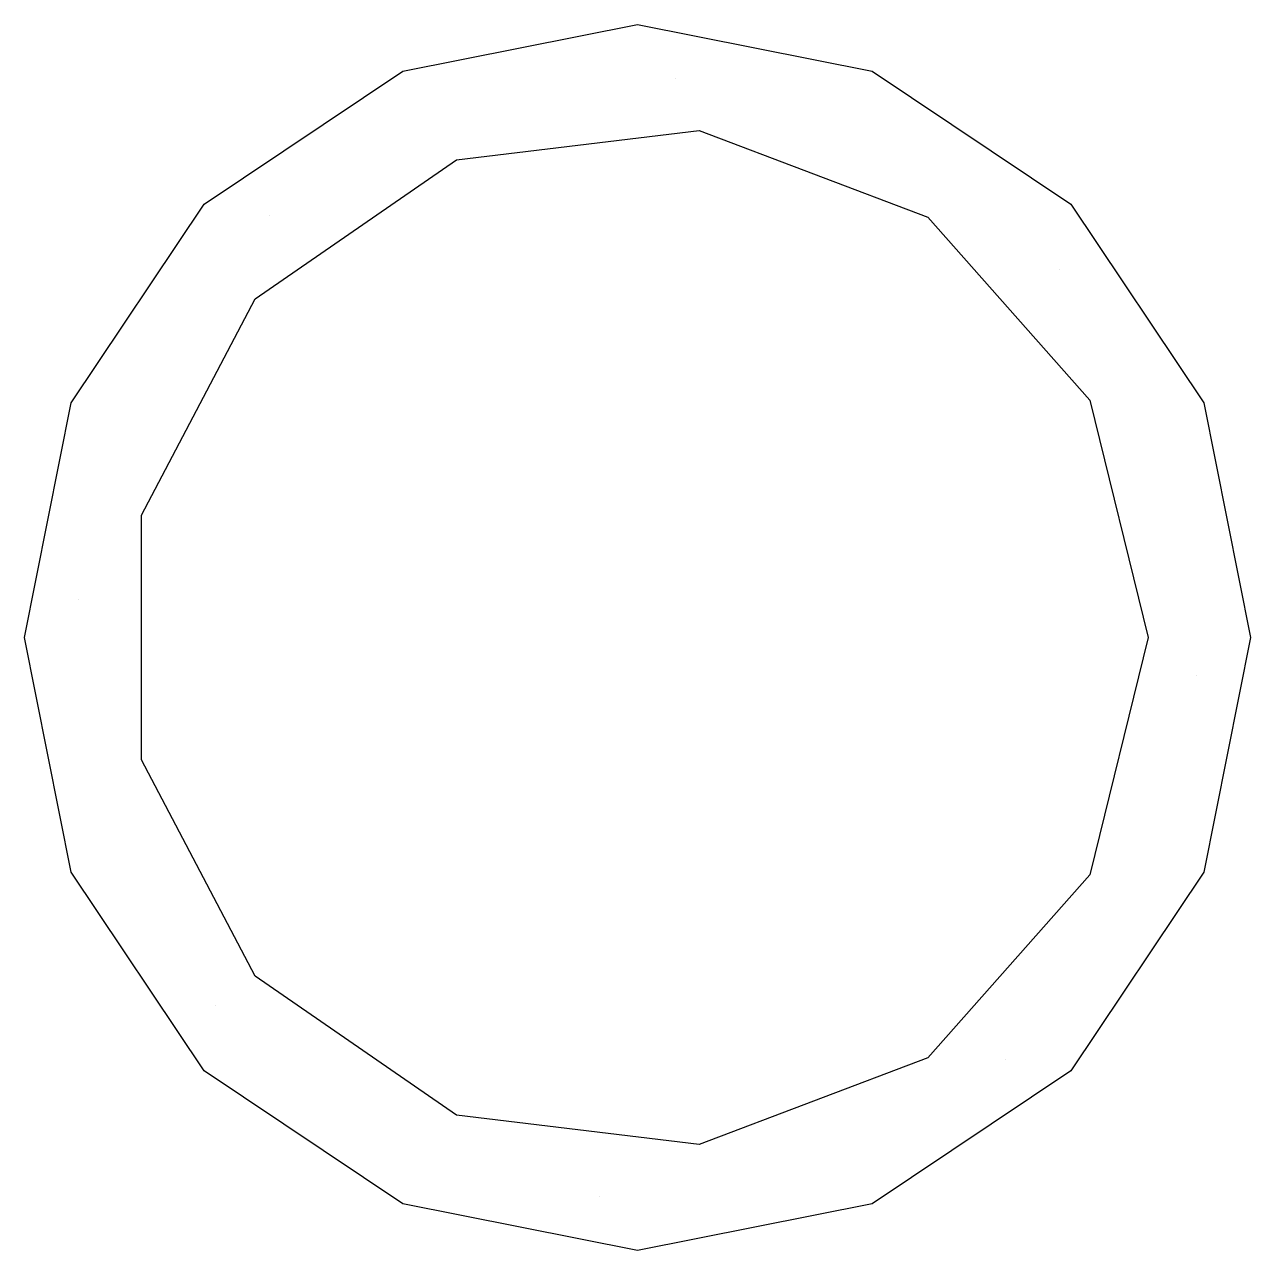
# Model space of a CAD drawing. Extents: x -12 to 12, y -12 to 12.
import ezdxf

# ---------------------------------------------------------------- set-up
doc = ezdxf.new("R2010")
doc.units = 0
doc.layers.get('0').update_dxf_attribs({"linetype": 'continuous'})

# ---------------------------------------------------------------- blocks, each defined once
blk = doc.blocks.new('BODY009')
at = {"color": 0}
for points in [[(12, 0), (11.087, -4.592), (8.485, -8.485), (4.592, -11.087), (0, -12), (-4.592, -11.087), (-8.485, -8.485), (-11.087, -4.592), (-12, 0), (-11.087, 4.592), (-8.485, 8.485), (-4.592, 11.087), (0, 12), (4.592, 11.087), (8.485, 8.485), (11.087, 4.592), (12, 0)], [(0.75, 10.936), (0.75, 10.936)], [(10, 0), (8.855, -4.647), (5.681, -8.23), (1.205, -9.927), (-3.546, -9.35), (-7.485, -6.631), (-9.709, -2.393), (-9.709, 2.393), (-7.485, 6.631), (-3.546, 9.35), (1.205, 9.927), (5.681, 8.23), (8.855, 4.647), (10, 0)], [(-7.203, 8.263), (-7.203, 8.263)], [(8.263, 7.203), (8.263, 7.203)], [(-10.936, 0.75), (-10.936, 0.75)], [(-10.936, 0.75), (-10.936, 0.75)], [(10.936, -0.75), (10.936, -0.75)], [(-8.263, -7.203), (-8.263, -7.203)], [(-8.263, -7.203), (-8.263, -7.203)], [(7.203, -8.263), (7.203, -8.263)], [(7.203, -8.263), (7.203, -8.263)], [(-0.75, -10.936), (-0.75, -10.936)], [(-0.75, -10.936), (-0.75, -10.936)]]:
    blk.add_lwpolyline(points, dxfattribs=at)

msp = doc.modelspace()

# ---------------------------------------------------------------- block references
at = {"color": 0}
msp.add_blockref('BODY009', (0, 0), dxfattribs=at)

doc.saveas('drawing.dxf')
